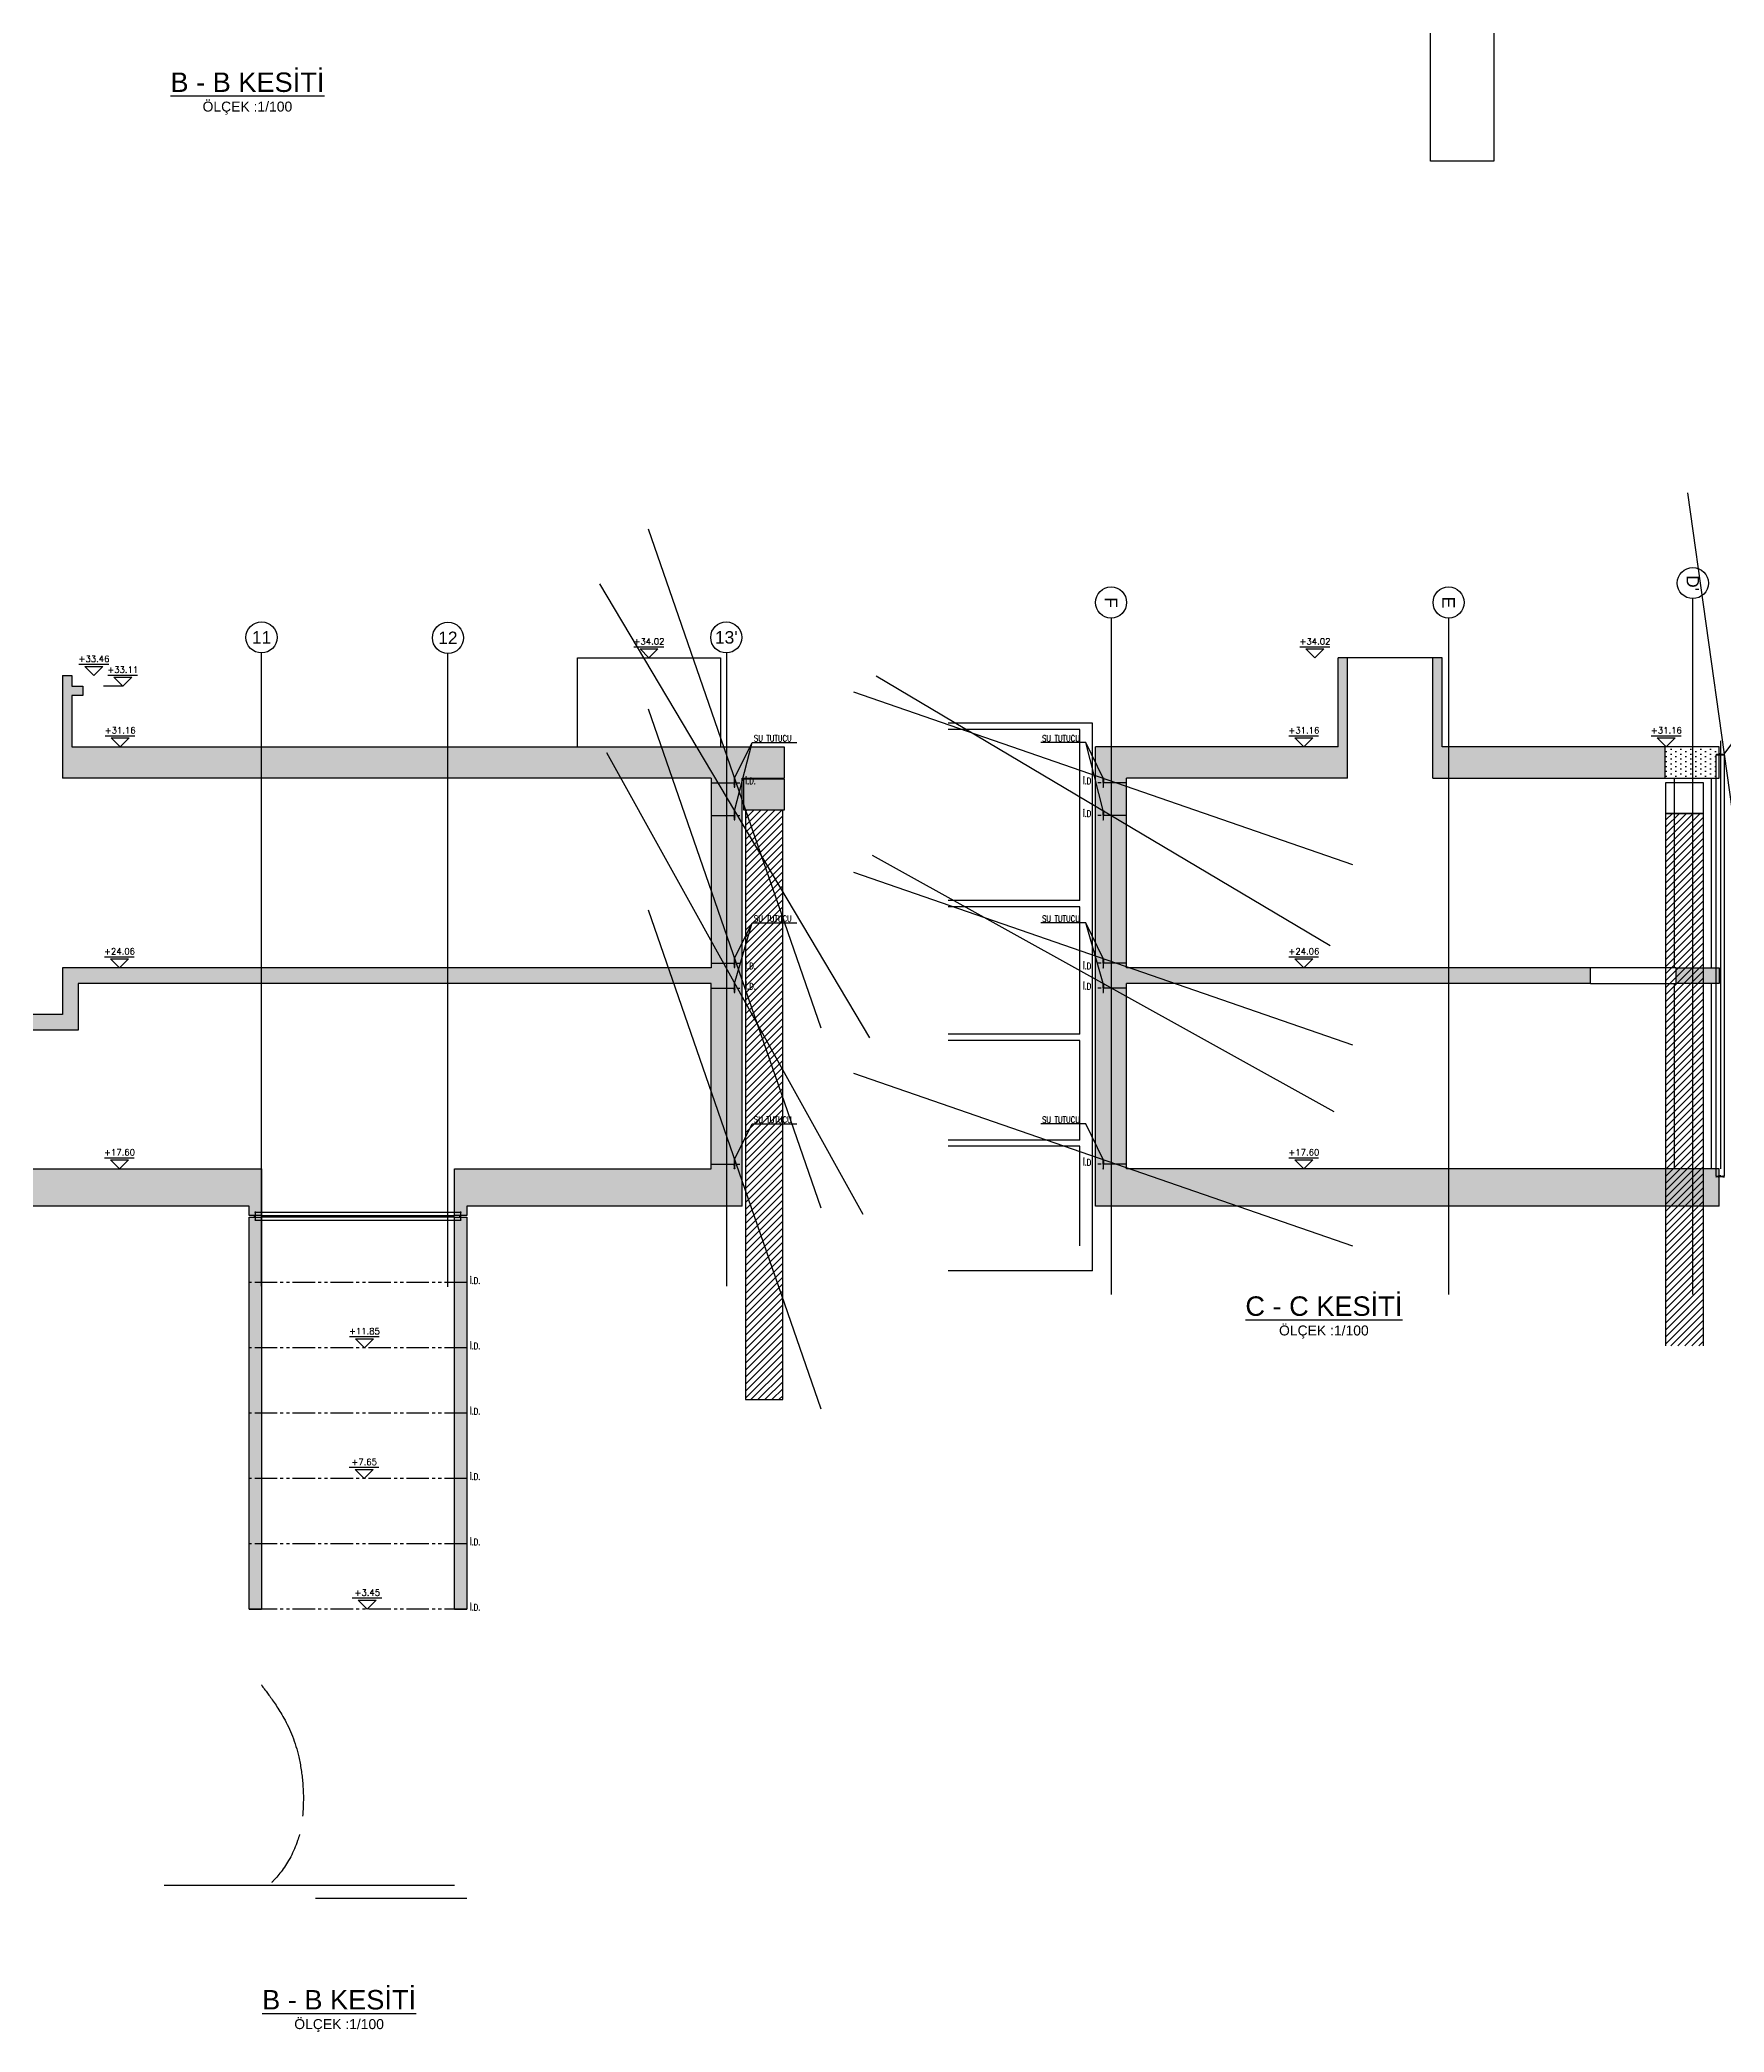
# Model space of a CAD drawing. Header units: millimetres. Extents: x 400392 to 401186, y 4543812 to 4544115.
# Drawn here: x 400744.4 to 400798.6, y 4543890.5 to 4543954.5 of the extents above; entities that cross this region are included whole.
import ezdxf
from ezdxf.enums import TextEntityAlignment as Align

# ---------------------------------------------------------------- set-up
doc = ezdxf.new("R2010")
doc.units = ezdxf.units.MM
for name, pattern in [('ACAD_ISO05W100', [33, 24, -3, 0, -3, 0, -3]), ('AKS', [3, 2.5, -0.25, 0, -0.25]), ('CONTINU', [0]), ('UUC-ST-KAL-I05-101-U-000$0$ACAD_ISO05W100', [33, 24, -3, 0, -3, 0, -3])]:
    doc.linetypes.add(name, pattern=pattern)
for name, color, linetype in [('aks prota', 2, 'AKS'), ('caks prota', 4, 'Continuous'), ('görünüş prota', 4, 'Continuous'), ('inşaat derzi prota', 11, 'Continuous'), ('kesit prota', 1, 'Continuous'), ('kesit tarama prota', 252, 'Continuous'), ('kiriş prota', 6, 'Continuous'), ('kolon tarama prota', 252, 'Continuous'), ('kot prota', 4, 'Continuous'), ('not yazısı prota', 6, 'Continuous'), ('not çizgisi prota', 4, 'Continuous'), ('PRT-CST-rc_level', 6, 'Continuous'), ('PRT-CST-rc_levermark', 4, 'Continuous'), ('st_s_su tutucu', 2, 'Continuous'), ('st_s_ölçü', 4, 'Continuous'), ('t35 prota', 3, 'Continuous'), ('taks prota', 7, 'Continuous'), ('tplan prota', 7, 'Continuous'), ('UUC-ST-KAL-I05-101-U-000$0$st_s_su tutucu', 2, 'Continuous'), ('ölçü prota', 4, 'Continuous')]:
    doc.layers.add(name, color=color, linetype=linetype)
for name, color, linetype, lineweight in [('PRT-Geo-PileCap2', 211, 'Continuous', 25), ('PRT-Geo_Pile', 150, 'Continuous', 30), ('PRT-Geo_TableText', 8, 'Continuous', 25), ('PRT-KD-kazik', 172, 'Continuous', 25)]:
    doc.layers.add(name, color=color, linetype=linetype, lineweight=lineweight)
doc.styles.add('Arial', font='Arial.ttf')
doc.styles.add('OLCU', font='romanstw.shx')
doc.styles.add('prt-kd-kot', font='Arial.ttf')
doc.styles.add('TAKS', font='Arial Unicode.ttf')
doc.styles.add('TSIMPLEX', font='romanstw.shx')
doc.dimstyles.new('1-50', dxfattribs={"dimtxt": 10, "dimasz": 4, "dimexe": 4, "dimexo": 8, "dimgap": 4, "dimtad": 1, "dimdec": 1, "dimrnd": 0.05, "dimzin": 9, "dimdsep": 46, "dimtxsty": 'OLCU', "dimblk1": 'OBLIQUE', "dimblk2": 'OBLIQUE', "dimsah": 1, "dimcen": 2, "dimdle": 4, "dimclrd": 4, "dimclre": 4, "dimclrt": 3, "dimadec": 1, "dimazin": 0, "dimtfac": 1, "dimtdec": 1, "dimtix": 1, "dimtmove": 2, "dimatfit": 3, "dimldrblk": 'OBLIQUE', "dimfxl": 1, "dimtvp": 1, "dimtolj": 1, "dimtzin": 1, "dimarcsym": 0})
pattern_1 = [(45, (398976.46009, 4543583.98106), (-0.112253202, 0.112253202), [])]

# ---------------------------------------------------------------- blocks, each defined once
blk = doc.blocks.new('B-B Kesiti')
at = {"layer": 'PRT-KD-kazik', "color": 3}
blk.add_lwpolyline([(400791.169, 4543972.079), (400791.169, 4543950.609), (400789.128, 4543950.609), (400789.128, 4543972.079)], dxfattribs=at)
at = {"layer": 't35 prota', "style": 'Arial'}
blk.add_text('ÖLÇEK :1/100', height=0.32, dxfattribs=at).set_placement((400751.103, 4543952.348), align=Align.MIDDLE)
at = {"layer": 'tplan prota', "style": 'Arial'}
blk.add_text('%%UB - B KESİTİ', height=0.625, dxfattribs=at).set_placement((400751.103, 4543953.223), align=Align.MIDDLE)
blk = doc.blocks.new('KOTK5')
at = {"layer": 'PRT-CST-rc_levermark'}
blk.add_line((217, 160), (-213, 160), dxfattribs=at)
blk.add_lwpolyline([(130, 130), (-130, 130), (0, 0)], close=True, dxfattribs=at)
at = {"layer": 'PRT-CST-rc_level', "style": 'OLCU'}
blk.add_attdef('000.00', text='', height=90, dxfattribs=at).set_placement((0, 193), align=Align.CENTER)
blk = doc.blocks.new('_Oblique')
at = {"layer": 'st_s_ölçü', "lineweight": -2}
blk.add_line((-0.5, -0.5), (0.5, 0.5), dxfattribs=at)
blk = doc.blocks.new('D')
at = {"layer": 'st_s_su tutucu', "linetype": 'CONTINU', "ltscale": 0.2}
for p, q in [((-39988, 52508), (-39993, 52508)), ((-39993, 52508), (-39993, 52507)), ((-39993, 52507), (-39991, 52506)), ((-39993, 52449), (-39991, 52450)), ((-39993, 52448), (-39993, 52449)), ((-39988, 52448), (-39993, 52448)), ((-39991, 52499), (-39992, 52499)), ((-39992, 52499), (-39992, 52498)), ((-39992, 52498), (-39991, 52498)), ((-39991, 52489), (-39992, 52489)), ((-39992, 52489), (-39992, 52488)), ((-39992, 52488), (-39991, 52488)), ((-39991, 52479), (-39992, 52479)), ((-39992, 52479), (-39992, 52478)), ((-39992, 52478), (-39991, 52478)), ((-39992, 52468), (-39992, 52469)), ((-39992, 52469), (-39991, 52469)), ((-39991, 52468), (-39992, 52468)), ((-39992, 52458), (-39992, 52459)), ((-39992, 52459), (-39991, 52459)), ((-39991, 52458), (-39992, 52458)), ((-39991, 52506), (-39991, 52499)), ((-39991, 52498), (-39991, 52489)), ((-39991, 52488), (-39991, 52479)), ((-39991, 52469), (-39991, 52478)), ((-39991, 52459), (-39991, 52468)), ((-39991, 52450), (-39991, 52458)), ((-39990, 52506), (-39988, 52507)), ((-39990, 52499), (-39990, 52506)), ((-39989, 52499), (-39990, 52499)), ((-39990, 52489), (-39990, 52498)), ((-39990, 52498), (-39989, 52498)), ((-39989, 52489), (-39990, 52489)), ((-39990, 52479), (-39990, 52488)), ((-39990, 52488), (-39989, 52488)), ((-39989, 52479), (-39990, 52479)), ((-39990, 52478), (-39989, 52478)), ((-39990, 52478), (-39990, 52469)), ((-39990, 52469), (-39989, 52469)), ((-39989, 52468), (-39990, 52468)), ((-39990, 52468), (-39990, 52459)), ((-39990, 52459), (-39989, 52459)), ((-39989, 52458), (-39990, 52458)), ((-39990, 52458), (-39990, 52450)), ((-39990, 52450), (-39988, 52449)), ((-39989, 52498), (-39989, 52499)), ((-39989, 52488), (-39989, 52489)), ((-39989, 52478), (-39989, 52479)), ((-39989, 52469), (-39989, 52468)), ((-39989, 52459), (-39989, 52458)), ((-39988, 52507), (-39988, 52508)), ((-39988, 52449), (-39988, 52448))]:
    blk.add_line(p, q, dxfattribs=at)
blk = doc.blocks.new('*U131')
at = {"layer": 'PRT-Geo_Pile', "lineweight": -3, "flags": 128}
blk.add_lwpolyline([(0.6, 0), (0.6, -18.95), (-0.6, -18.95), (-0.6, 0)], close=True, dxfattribs=at)
at = {"layer": 'PRT-Geo_TableText', "style": 'prt-kd-kot'}
blk.add_attdef('No:', text='', height=0.25, rotation=90, dxfattribs=at).set_placement((0, -18.277), align=Align.MIDDLE_LEFT)

msp = doc.modelspace()

# ---------------------------------------------------------------- hatches: boundary and pattern name
at = {"layer": 'kesit tarama prota'}
h = msp.add_hatch(color=253, dxfattribs=at)
h.dxf.hatch_style = 1
h.paths.add_polyline_path([(400786.46153, 4543930.78232), (400786.46153, 4543934.64232), (400786.16153, 4543934.64232), (400786.16153, 4543931.78232), (400778.36074, 4543931.78232), (400778.36055, 4543917.02232), (400798.41259, 4543917.02232), (400798.41259, 4543918.22232), (400779.36205, 4543918.22232), (400779.36205, 4543924.18232), (400794.26914, 4543924.18232), (400794.26914, 4543924.68232), (400779.36205, 4543924.68232), (400779.36205, 4543930.78232)])
h = msp.add_hatch(color=253, dxfattribs=at)
h.dxf.hatch_style = 1
h.paths.add_polyline_path([(400796.66259, 4543930.78232), (400796.66259, 4543931.78232), (400789.50508, 4543931.78232), (400789.50508, 4543934.64232), (400789.20508, 4543934.64232), (400789.20508, 4543930.78232)])
h = msp.add_hatch(color=253, dxfattribs=at)
h.dxf.hatch_style = 1
h.paths.add_polyline_path([(400768.36074, 4543931.78232), (400745.45963, 4543931.78232), (400745.45963, 4543933.43232), (400745.80963, 4543933.43232), (400745.80963, 4543933.73232), (400745.45963, 4543933.73232), (400745.45963, 4543934.08232), (400745.15928, 4543934.08232), (400745.15928, 4543930.78232), (400766.01074, 4543930.78232), (400766.01074, 4543924.68232), (400745.15928, 4543924.68232), (400745.15928, 4543923.18232), (400741.77192, 4543923.18232), (400741.77192, 4543930.78232), (400743.05691, 4543930.78232), (400743.05691, 4543934.28232), (400742.75656, 4543934.28232), (400742.75656, 4543931.78232), (400739.42239, 4543931.78232), (400739.42239, 4543930.78232), (400740.77238, 4543930.78232), (400740.7722, 4543917.02232), (400751.15746, 4543917.02232), (400751.15746, 4543916.72232), (400751.55746, 4543916.72232), (400751.55746, 4543918.22232), (400741.77192, 4543918.22232), (400741.77192, 4543922.68232), (400745.65986, 4543922.68232), (400745.65986, 4543924.18232), (400766.01074, 4543924.18232), (400766.01074, 4543918.22232), (400757.75746, 4543918.22232), (400757.75746, 4543916.72232), (400758.15746, 4543916.72232), (400758.15746, 4543917.02232), (400767.01074, 4543917.02232), (400767.01074, 4543930.78232), (400768.36074, 4543930.78232)])
h = msp.add_hatch(color=253, dxfattribs=at)
h.dxf.hatch_style = 1
h.paths.add_polyline_path([(400767.06074, 4543930.75232), (400768.36074, 4543930.75232), (400768.36074, 4543929.75232), (400767.06074, 4543929.75232)])
h = msp.add_hatch(color=253, dxfattribs=at)
h.dxf.hatch_style = 1
h.paths.add_polyline_path([(400797.01269, 4543924.68232), (400797.01269, 4543924.18232), (400798.41259, 4543924.18232), (400798.41259, 4543924.68232)])
h = msp.add_hatch(color=253, dxfattribs=at)
h.dxf.hatch_style = 1
h.paths.add_polyline_path([(400751.55746, 4543916.67232), (400751.15746, 4543916.67232), (400751.15746, 4543904.07232), (400751.55746, 4543904.07232)])
h = msp.add_hatch(color=253, dxfattribs=at)
h.dxf.hatch_style = 1
h.paths.add_polyline_path([(400758.15746, 4543916.67232), (400757.75746, 4543916.67232), (400757.75746, 4543904.07232), (400758.15746, 4543904.07232)])
at = {"layer": 'kolon tarama prota', "transparency": 33554687}
h = msp.add_hatch(dxfattribs=at)
h.set_pattern_fill('DOTS', color=2, scale=0.1, angle=-90)
h.set_pattern_definition([(270, (400389.34964, 4545885.0517), (0.15875, -0.079375), [0, -0.15875])])
h.paths.add_polyline_path([(400798.41259, 4543930.78232), (400798.41259, 4543931.78232), (400796.66259, 4543931.78232), (400796.66259, 4543930.78232)])
h = msp.add_hatch(dxfattribs=at)
h.set_pattern_fill('ANSI31', color=256, scale=0.05)
h.set_pattern_definition(pattern_1)
h.paths.add_polyline_path([(400767.11074, 4543929.75232), (400767.11074, 4543910.80232), (400768.31074, 4543910.80232), (400768.31074, 4543929.75232)])
h = msp.add_hatch(dxfattribs=at)
h.set_pattern_fill('ANSI31', color=256, scale=0.05)
h.set_pattern_definition(pattern_1)
edge = h.paths.add_edge_path()
edge.add_line((400796.69757, 4543912.52706), (400796.69757, 4543929.64219))
edge.add_line((400796.69757, 4543929.64219), (400797.89757, 4543929.64219))
edge.add_line((400797.89757, 4543929.64219), (400797.89757, 4543912.52706))

# ---------------------------------------------------------------- linework, layer by layer
at = {"layer": 'aks prota', "ltscale": 10}
for p, q in [((400797.56259, 4543914.18317), (400797.56259, 4543936.54745)), ((400751.55793, 4543914.44475), (400751.55793, 4543934.80255)), ((400757.54995, 4543914.43064), (400757.54995, 4543934.78844)), ((400766.51074, 4543914.44498), (400766.51074, 4543934.8028))]:
    msp.add_line(p, q, dxfattribs=at)
for points in [[(400778.86205, 4543935.92309), (400778.86205, 4543914.18317)], [(400789.71259, 4543935.92309), (400789.71259, 4543914.18317)]]:
    msp.add_lwpolyline(points, dxfattribs=at)
at = {"layer": 'caks prota', "ltscale": 0.05}
for centre in [(400797.56259, 4543937.04745), (400778.86205, 4543936.42309), (400789.71259, 4543936.42309), (400751.55794, 4543935.30255), (400757.54995, 4543935.28844), (400766.49495, 4543935.30255)]:
    msp.add_circle(centre, 0.5, dxfattribs=at)
at = {"layer": 'görünüş prota'}
for p, q in [((400796.96259, 4543930.78232), (400796.96259, 4543924.68232)), ((400798.16259, 4543924.68232), (400798.16259, 4543930.78232)), ((400796.96259, 4543924.18232), (400796.96259, 4543918.22232)), ((400798.16259, 4543918.22232), (400798.16259, 4543924.18232))]:
    msp.add_line(p, q, dxfattribs=at)
for points in [[(400761.711, 4543931.78232), (400761.711, 4543934.64232), (400766.311, 4543934.64232), (400766.311, 4543931.78232)], [(400789.20508, 4543934.64232), (400786.46153, 4543934.64232)], [(400797.01269, 4543924.68232), (400794.26914, 4543924.68232)], [(400794.26914, 4543924.18232), (400797.01269, 4543924.18232)]]:
    msp.add_lwpolyline(points, dxfattribs=at)
at = {"layer": 'inşaat derzi prota', "linetype": 'ACAD_ISO05W100', "ltscale": 0.03}
for points in [[(400766.01074, 4543930.63232), (400767.01074, 4543930.63232)], [(400779.36205, 4543930.63232), (400778.36072, 4543930.63232)], [(400766.01074, 4543929.58232), (400767.01074, 4543929.58232)], [(400779.36205, 4543929.58232), (400778.36072, 4543929.58232)], [(400766.01074, 4543924.83232), (400767.01074, 4543924.83232)], [(400779.36205, 4543924.83232), (400778.36065, 4543924.83232)], [(400766.01074, 4543924.03232), (400767.01074, 4543924.03232)], [(400779.36205, 4543924.03232), (400778.36064, 4543924.03232)], [(400766.01074, 4543918.37232), (400767.01074, 4543918.37232)], [(400779.36205, 4543918.37232), (400778.36056, 4543918.37232)], [(400758.15746, 4543914.57232), (400751.15746, 4543914.57232)], [(400758.15746, 4543912.47232), (400751.15746, 4543912.47232)], [(400758.15746, 4543910.37232), (400751.15746, 4543910.37232)], [(400758.15746, 4543908.27232), (400751.15746, 4543908.27232)], [(400758.15746, 4543906.17232), (400751.15746, 4543906.17232)], [(400758.15746, 4543904.07232), (400751.15746, 4543904.07232)]]:
    msp.add_lwpolyline(points, dxfattribs=at)
at = {"layer": 'kesit prota'}
for p, q in [((400786.46153, 4543934.64232), (400786.16153, 4543934.64232)), ((400786.16153, 4543931.78232), (400786.16153, 4543934.64232)), ((400786.46153, 4543930.78232), (400786.46153, 4543934.64232)), ((400789.50508, 4543934.64232), (400789.20508, 4543934.64232)), ((400789.20508, 4543930.78232), (400789.20508, 4543934.64232)), ((400745.15928, 4543934.08232), (400745.15928, 4543930.78232)), ((400778.36055, 4543917.02232), (400778.36074, 4543931.78232)), ((400786.16153, 4543931.78232), (400778.36074, 4543931.78232)), ((400766.01074, 4543930.78232), (400745.15928, 4543930.78232)), ((400779.36205, 4543924.68232), (400779.36205, 4543930.78232)), ((400786.46153, 4543930.78232), (400779.36205, 4543930.78232)), ((400794.26914, 4543924.68232), (400779.36205, 4543924.68232)), ((400779.36205, 4543918.22232), (400779.36205, 4543924.18232)), ((400794.26914, 4543924.18232), (400779.36205, 4543924.18232)), ((400794.26914, 4543924.18232), (400794.26914, 4543924.68232)), ((400797.01269, 4543924.68232), (400797.01269, 4543924.18232)), ((400798.41259, 4543918.22232), (400779.36205, 4543918.22232)), ((400798.41259, 4543917.02232), (400798.41259, 4543918.22232)), ((400798.41259, 4543917.02232), (400778.36055, 4543917.02232)), ((400751.55746, 4543904.07232), (400751.15746, 4543904.07232)), ((400751.15746, 4543904.07232), (400751.55746, 4543904.07232)), ((400757.75746, 4543904.07232), (400758.15746, 4543904.07232)), ((400757.75746, 4543904.07232), (400758.15746, 4543904.07232))]:
    msp.add_line(p, q, dxfattribs=at)
for points in [[(400789.20508, 4543930.78232), (400798.41259, 4543930.78232), (400798.41259, 4543931.78232), (400789.50508, 4543931.78232), (400789.50508, 4543934.64232)], [(400745.15928, 4543934.08232), (400745.45963, 4543934.08232), (400745.45963, 4543933.73232), (400745.80963, 4543933.73232), (400745.80963, 4543933.43232), (400745.45963, 4543933.43232), (400745.45963, 4543931.78232)], [(400745.45963, 4543931.78232), (400768.36074, 4543931.78232), (400768.36074, 4543930.78232)], [(400766.01074, 4543930.78232), (400766.01074, 4543924.68232), (400745.15928, 4543924.68232), (400745.15928, 4543923.18232), (400741.77192, 4543923.18232), (400741.77192, 4543930.78232), (400743.05691, 4543930.78232)], [(400767.01074, 4543917.02232), (400767.01074, 4543930.78232), (400768.36074, 4543930.78232)], [(400767.01074, 4543917.02232), (400758.15746, 4543917.02232), (400758.15746, 4543916.72232), (400757.75746, 4543916.72232), (400757.75746, 4543918.22232), (400766.01074, 4543918.22232), (400766.01074, 4543924.18232), (400745.65986, 4543924.18232), (400745.65986, 4543922.68232), (400741.77192, 4543922.68232), (400741.77192, 4543918.22232), (400751.55746, 4543918.22232), (400751.55746, 4543916.72232), (400751.15746, 4543916.72232), (400751.15746, 4543917.02232), (400740.7722, 4543917.02232)], [(400797.01269, 4543924.68232), (400798.41259, 4543924.68232), (400798.41259, 4543924.18232), (400797.01269, 4543924.18232)], [(400751.15746, 4543904.07232), (400751.15746, 4543916.67232), (400751.55746, 4543916.67232), (400751.55746, 4543904.07232)], [(400751.55746, 4543916.72232), (400757.75746, 4543916.72232)], [(400757.75746, 4543916.67232), (400751.55746, 4543916.67232)], [(400757.75746, 4543904.07232), (400757.75746, 4543916.67232), (400758.15746, 4543916.67232), (400758.15746, 4543904.07232)]]:
    msp.add_lwpolyline(points, dxfattribs=at)
at = {"layer": 'kiriş prota'}
msp.add_line((400796.66259, 4543931.78232), (400796.66259, 4543930.78232), dxfattribs=at)
at = {"layer": 'kolon tarama prota'}
for p, q in [((400778.26113, 4543932.54436), (400773.63161, 4543932.54436)), ((400778.26113, 4543914.94395), (400778.26113, 4543932.54436)), ((400777.86065, 4543932.34436), (400773.63161, 4543932.34436)), ((400777.86065, 4543926.84435), (400777.86065, 4543932.34436)), ((400798.46155, 4543918.22232), (400798.46155, 4543931.98232)), ((400777.86065, 4543926.84435), (400773.63161, 4543926.84435)), ((400777.86065, 4543926.64399), (400773.63161, 4543926.64399)), ((400777.86065, 4543922.54395), (400777.86065, 4543926.64399)), ((400777.86065, 4543922.54395), (400773.63161, 4543922.54395)), ((400777.86065, 4543922.34496), (400773.63161, 4543922.34496)), ((400777.86065, 4543919.14395), (400777.86065, 4543922.34496)), ((400777.86065, 4543919.14395), (400773.63161, 4543919.14395)), ((400777.86065, 4543918.94395), (400773.63161, 4543918.94395)), ((400777.86065, 4543915.74395), (400777.86065, 4543918.94395)), ((400778.26113, 4543914.94395), (400773.63161, 4543914.94395)), ((400757.75746, 4543895.18236), (400748.42608, 4543895.18332)), ((400753.28834, 4543894.78232), (400758.15746, 4543894.78232))]:
    msp.add_line(p, q, dxfattribs=at)
for points, knots in [([(400751.55912, 4543901.64019), (400751.56148, 4543901.62881), (400751.57574, 4543901.59879), (400751.62435, 4543901.52924), (400751.69759, 4543901.43313), (400751.79162, 4543901.30981), (400751.90167, 4543901.15989), (400752.0225, 4543900.985), (400752.14887, 4543900.78732), (400752.28374, 4543900.5556), (400752.42161, 4543900.28804), (400752.55455, 4543899.98385), (400752.6687, 4543899.66136), (400752.72857, 4543899.43656), (400752.75368, 4543899.32231)], [0, 0, 0, 0, 0.07843137, 0.15686275, 0.23529412, 0.31372549, 0.39215686, 0.47058824, 0.54901961, 0.62745098, 0.72058824, 0.81372549, 0.90686275, 1, 1, 1, 1]), ([(400752.75368, 4543899.32231), (400752.76877, 4543899.25366), (400752.79688, 4543899.1157), (400752.83258, 4543898.90662), (400752.86136, 4543898.69587), (400752.8901, 4543898.41308), (400752.90727, 4543898.05723), (400752.8986, 4543897.70094), (400752.88182, 4543897.48645), (400752.87485, 4543897.41402), (400752.87469, 4543897.41231)], [0, 0, 0, 0, 0.1, 0.2, 0.3, 0.4, 0.6, 0.8, 0.9, 0.902414717, 0.902414717, 0.902414717, 0.902414717]), ([(400752.77536, 4543896.82238), (400752.75812, 4543896.75734), (400752.71078, 4543896.59948), (400752.61809, 4543896.35852), (400752.49647, 4543896.10669), (400752.36202, 4543895.87542), (400752.2206, 4543895.66824), (400752.07793, 4543895.48765), (400751.96559, 4543895.3654), (400751.90106, 4543895.30092), (400751.88102, 4543895.28206)], [0.138467801, 0.138467801, 0.138467801, 0.138467801, 0.210526316, 0.315789474, 0.421052632, 0.526315789, 0.631578947, 0.736842105, 0.842105263, 0.893607252, 0.893607252, 0.893607252, 0.893607252])]:
    msp.add_open_spline(points, degree=3, knots=knots, dxfattribs=at)
at = {"layer": 'PRT-Geo-PileCap2'}
for points in [[(400767.06074, 4543930.75232), (400768.36074, 4543930.75232), (400768.36074, 4543929.75232), (400767.06074, 4543929.75232)], [(400796.69757, 4543930.64219), (400797.89757, 4543930.64219), (400797.89757, 4543929.64219), (400796.69757, 4543929.64219)]]:
    msp.add_lwpolyline(points, close=True, dxfattribs=at)
at = {"layer": 'PRT-Geo_Pile'}
msp.add_lwpolyline([(400796.69757, 4543912.52706), (400796.69757, 4543929.64219), (400797.89757, 4543929.64219), (400797.89757, 4543912.52706)], dxfattribs=at)
at = {"layer": 'UUC-ST-KAL-I05-101-U-000$0$st_s_su tutucu', "linetype": 'UUC-ST-KAL-I05-101-U-000$0$ACAD_ISO05W100', "ltscale": 0.05}
for points in [[(400798.41898, 4543931.55283, -0.57735027), (400798.42048, 4543931.55543), (400798.45549, 4543931.55543, -0.57735027), (400798.45699, 4543931.55283), (400798.44515, 4543931.53232, 0.57735027), (400798.44665, 4543931.52972), (400798.49248, 4543931.52972), (400798.49248, 4543931.52387), (400798.4966, 4543931.52387), (400798.4966, 4543931.52972), (400798.52931, 4543931.52972), (400798.52931, 4543931.52387), (400798.53343, 4543931.52387), (400798.53343, 4543931.52972), (400798.55412, 4543931.52972), (400798.56278, 4543931.51672), (400798.56798, 4543931.51672), (400798.56798, 4543931.54792), (400798.56278, 4543931.54792), (400798.55412, 4543931.53492), (400798.53343, 4543931.53492), (400798.53343, 4543931.54077), (400798.52931, 4543931.54077), (400798.52931, 4543931.53492), (400798.4966, 4543931.53492), (400798.4966, 4543931.54077), (400798.49248, 4543931.54077), (400798.49248, 4543931.53492), (400798.45465, 4543931.53492, -0.57735027), (400798.45315, 4543931.53752), (400798.46449, 4543931.55716, 0.57735027), (400798.46299, 4543931.55976), (400798.41297, 4543931.55976, 0.57735027), (400798.41147, 4543931.55716), (400798.42281, 4543931.53752, -0.57735027), (400798.42131, 4543931.53492), (400798.38348, 4543931.53492), (400798.38348, 4543931.54077), (400798.37936, 4543931.54077), (400798.37936, 4543931.53492), (400798.34665, 4543931.53492), (400798.34665, 4543931.54077), (400798.34253, 4543931.54077), (400798.34253, 4543931.53492), (400798.32185, 4543931.53492), (400798.31318, 4543931.54792), (400798.30798, 4543931.54792), (400798.30798, 4543931.51672), (400798.31318, 4543931.51672), (400798.32185, 4543931.52972), (400798.34253, 4543931.52972), (400798.34253, 4543931.52387), (400798.34665, 4543931.52387), (400798.34665, 4543931.52972), (400798.37936, 4543931.52972), (400798.37936, 4543931.52387), (400798.38348, 4543931.52387), (400798.38348, 4543931.52972), (400798.42932, 4543931.52972, 0.57735027), (400798.43082, 4543931.53232)], [(400798.41898, 4543917.99283, -0.57735027), (400798.42048, 4543917.99543), (400798.45549, 4543917.99543, -0.57735027), (400798.45699, 4543917.99283), (400798.44515, 4543917.97232, 0.57735027), (400798.44665, 4543917.96972), (400798.49248, 4543917.96972), (400798.49248, 4543917.96387), (400798.4966, 4543917.96387), (400798.4966, 4543917.96972), (400798.52931, 4543917.96972), (400798.52931, 4543917.96387), (400798.53343, 4543917.96387), (400798.53343, 4543917.96972), (400798.55412, 4543917.96972), (400798.56278, 4543917.95672), (400798.56798, 4543917.95672), (400798.56798, 4543917.98792), (400798.56278, 4543917.98792), (400798.55412, 4543917.97492), (400798.53343, 4543917.97492), (400798.53343, 4543917.98077), (400798.52931, 4543917.98077), (400798.52931, 4543917.97492), (400798.4966, 4543917.97492), (400798.4966, 4543917.98077), (400798.49248, 4543917.98077), (400798.49248, 4543917.97492), (400798.45465, 4543917.97492, -0.57735027), (400798.45315, 4543917.97752), (400798.46449, 4543917.99716, 0.57735027), (400798.46299, 4543917.99976), (400798.41297, 4543917.99976, 0.57735027), (400798.41147, 4543917.99716), (400798.42281, 4543917.97752, -0.57735027), (400798.42131, 4543917.97492), (400798.38348, 4543917.97492), (400798.38348, 4543917.98077), (400798.37936, 4543917.98077), (400798.37936, 4543917.97492), (400798.34665, 4543917.97492), (400798.34665, 4543917.98077), (400798.34253, 4543917.98077), (400798.34253, 4543917.97492), (400798.32185, 4543917.97492), (400798.31318, 4543917.98792), (400798.30798, 4543917.98792), (400798.30798, 4543917.95672), (400798.31318, 4543917.95672), (400798.32185, 4543917.96972), (400798.34253, 4543917.96972), (400798.34253, 4543917.96387), (400798.34665, 4543917.96387), (400798.34665, 4543917.96972), (400798.37936, 4543917.96972), (400798.37936, 4543917.96387), (400798.38348, 4543917.96387), (400798.38348, 4543917.96972), (400798.42932, 4543917.96972, 0.57735027), (400798.43082, 4543917.97232)], [(400751.33695, 4543916.67755, -0.57735027), (400751.33435, 4543916.67905), (400751.33435, 4543916.71407, -0.57735027), (400751.33695, 4543916.71557), (400751.35746, 4543916.70373, 0.57735027), (400751.36006, 4543916.70523), (400751.36006, 4543916.75106), (400751.36591, 4543916.75106), (400751.36591, 4543916.75518), (400751.36006, 4543916.75518), (400751.36006, 4543916.78789), (400751.36591, 4543916.78789), (400751.36591, 4543916.79201), (400751.36006, 4543916.79201), (400751.36006, 4543916.81269), (400751.37306, 4543916.82136), (400751.37306, 4543916.82656), (400751.34186, 4543916.82656), (400751.34186, 4543916.82136), (400751.35486, 4543916.81269), (400751.35486, 4543916.79201), (400751.349, 4543916.79201), (400751.349, 4543916.78789), (400751.35486, 4543916.78789), (400751.35486, 4543916.75518), (400751.349, 4543916.75518), (400751.349, 4543916.75106), (400751.35486, 4543916.75106), (400751.35486, 4543916.71323, -0.57735027), (400751.35226, 4543916.71173), (400751.33261, 4543916.72307, 0.57735027), (400751.33001, 4543916.72157), (400751.33001, 4543916.67155, 0.57735027), (400751.33261, 4543916.67005), (400751.35226, 4543916.68139, -0.57735027), (400751.35486, 4543916.67989), (400751.35486, 4543916.64206), (400751.349, 4543916.64206), (400751.349, 4543916.63794), (400751.35486, 4543916.63794), (400751.35486, 4543916.60523), (400751.349, 4543916.60523), (400751.349, 4543916.60111), (400751.35486, 4543916.60111), (400751.35486, 4543916.58043), (400751.34186, 4543916.57176), (400751.34186, 4543916.56656), (400751.37306, 4543916.56656), (400751.37306, 4543916.57176), (400751.36006, 4543916.58043), (400751.36006, 4543916.60111), (400751.36591, 4543916.60111), (400751.36591, 4543916.60523), (400751.36006, 4543916.60523), (400751.36006, 4543916.63794), (400751.36591, 4543916.63794), (400751.36591, 4543916.64206), (400751.36006, 4543916.64206), (400751.36006, 4543916.68789, 0.57735027), (400751.35746, 4543916.68939)], [(400757.93695, 4543916.67755, -0.57735027), (400757.93435, 4543916.67905), (400757.93435, 4543916.71407, -0.57735027), (400757.93695, 4543916.71557), (400757.95746, 4543916.70373, 0.57735027), (400757.96006, 4543916.70523), (400757.96006, 4543916.75106), (400757.96591, 4543916.75106), (400757.96591, 4543916.75518), (400757.96006, 4543916.75518), (400757.96006, 4543916.78789), (400757.96591, 4543916.78789), (400757.96591, 4543916.79201), (400757.96006, 4543916.79201), (400757.96006, 4543916.81269), (400757.97306, 4543916.82136), (400757.97306, 4543916.82656), (400757.94186, 4543916.82656), (400757.94186, 4543916.82136), (400757.95486, 4543916.81269), (400757.95486, 4543916.79201), (400757.949, 4543916.79201), (400757.949, 4543916.78789), (400757.95486, 4543916.78789), (400757.95486, 4543916.75518), (400757.949, 4543916.75518), (400757.949, 4543916.75106), (400757.95486, 4543916.75106), (400757.95486, 4543916.71323, -0.57735027), (400757.95226, 4543916.71173), (400757.93261, 4543916.72307, 0.57735027), (400757.93001, 4543916.72157), (400757.93001, 4543916.67155, 0.57735027), (400757.93261, 4543916.67005), (400757.95226, 4543916.68139, -0.57735027), (400757.95486, 4543916.67989), (400757.95486, 4543916.64206), (400757.949, 4543916.64206), (400757.949, 4543916.63794), (400757.95486, 4543916.63794), (400757.95486, 4543916.60523), (400757.949, 4543916.60523), (400757.949, 4543916.60111), (400757.95486, 4543916.60111), (400757.95486, 4543916.58043), (400757.94186, 4543916.57176), (400757.94186, 4543916.56656), (400757.97306, 4543916.56656), (400757.97306, 4543916.57176), (400757.96006, 4543916.58043), (400757.96006, 4543916.60111), (400757.96591, 4543916.60111), (400757.96591, 4543916.60523), (400757.96006, 4543916.60523), (400757.96006, 4543916.63794), (400757.96591, 4543916.63794), (400757.96591, 4543916.64206), (400757.96006, 4543916.64206), (400757.96006, 4543916.68789, 0.57735027), (400757.95746, 4543916.68939)]]:
    msp.add_lwpolyline(points, format="xyb", close=True, dxfattribs=at)
at = {"layer": 'UUC-ST-KAL-I05-101-U-000$0$st_s_su tutucu', "linetype": 'UUC-ST-KAL-I05-101-U-000$0$ACAD_ISO05W100'}
for points in [[(400798.30798, 4543917.98792), (400798.30798, 4543931.51672)], [(400798.56798, 4543931.51672), (400798.56798, 4543917.98792)], [(400751.37306, 4543916.82656), (400757.94186, 4543916.82656)], [(400751.37306, 4543916.56656), (400757.94186, 4543916.56656)]]:
    msp.add_lwpolyline(points, dxfattribs=at)
at = {"layer": 'ölçü prota'}
msp.add_lwpolyline([(400747.09724, 4543933.73232), (400746.48148, 4543933.73232)], dxfattribs=at)

# ---------------------------------------------------------------- block references
msp.add_blockref('B-B Kesiti', (0, 0))
at = {"layer": 'kot prota', "linetype": 'CONTINU', "ltscale": 0.1}
ref = msp.add_blockref('KOTK5', (400764.011, 4543934.64232), dxfattribs=dict(at, xscale=-0.002222222222222222, yscale=0.002222222222222222, zscale=0.002222222222222222, rotation=359.9999999999902))
ref.add_attrib('000.00', '+34.02', dxfattribs={"layer": 'PRT-CST-rc_level', "height": 0.2, "style": 'OLCU'}).set_placement((400764.011, 4543935.07152), align=Align.CENTER)
ref = msp.add_blockref('KOTK5', (400785.41687, 4543934.64232), dxfattribs=dict(at, xscale=-0.002222222222222222, yscale=0.002222222222222222, zscale=0.002222222222222222, rotation=359.9999999999902))
ref.add_attrib('000.00', '+34.02', dxfattribs={"layer": 'PRT-CST-rc_level', "height": 0.2, "style": 'OLCU'}).set_placement((400785.41687, 4543935.07152), align=Align.CENTER)
ref = msp.add_blockref('KOTK5', (400746.17219, 4543934.08232), dxfattribs=dict(at, xscale=-0.002222222222222222, yscale=0.002222222222222222, zscale=0.002222222222222222, rotation=359.9999999999902))
ref.add_attrib('000.00', '+33.46', dxfattribs={"layer": 'PRT-CST-rc_level', "height": 0.2, "style": 'OLCU'}).set_placement((400746.17219, 4543934.51152), align=Align.CENTER)
ref = msp.add_blockref('KOTK5', (400747.09724, 4543933.73232), dxfattribs=dict(at, xscale=-0.002222222222222222, yscale=0.002222222222222222, zscale=0.002222222222222222, rotation=359.9999999999902))
ref.add_attrib('000.00', '+33.11', dxfattribs={"layer": 'PRT-CST-rc_level', "height": 0.2, "style": 'OLCU'}).set_placement((400747.09724, 4543934.16152), align=Align.CENTER)
ref = msp.add_blockref('KOTK5', (400747.01467, 4543931.78232), dxfattribs=dict(at, xscale=-0.002222222222222222, yscale=0.002222222222222222, zscale=0.002222222222222222, rotation=359.9999999999902))
ref.add_attrib('000.00', '+31.16', dxfattribs={"layer": 'PRT-CST-rc_level', "height": 0.2, "style": 'OLCU'}).set_placement((400747.01467, 4543932.21152), align=Align.CENTER)
ref = msp.add_blockref('KOTK5', (400785.06118, 4543931.78232), dxfattribs=dict(at, xscale=-0.002222222222222222, yscale=0.002222222222222222, zscale=0.002222222222222222, rotation=359.9999999999902))
ref.add_attrib('000.00', '+31.16', dxfattribs={"layer": 'PRT-CST-rc_level', "height": 0.2, "style": 'OLCU'}).set_placement((400785.06118, 4543932.21152), align=Align.CENTER)
ref = msp.add_blockref('KOTK5', (400796.70929, 4543931.78232), dxfattribs=dict(at, xscale=-0.002222222222222222, yscale=0.002222222222222222, zscale=0.002222222222222222, rotation=359.9999999999902))
ref.add_attrib('000.00', '+31.16', dxfattribs={"layer": 'PRT-CST-rc_level', "height": 0.2, "style": 'OLCU'}).set_placement((400796.70929, 4543932.21152), align=Align.CENTER)
ref = msp.add_blockref('KOTK5', (400746.99296, 4543924.68232), dxfattribs=dict(at, xscale=-0.002222222222222222, yscale=0.002222222222222222, zscale=0.002222222222222222, rotation=359.9999999999902))
ref.add_attrib('000.00', '+24.06', dxfattribs={"layer": 'PRT-CST-rc_level', "height": 0.2, "style": 'OLCU'}).set_placement((400746.99296, 4543925.11152), align=Align.CENTER)
ref = msp.add_blockref('KOTK5', (400785.06118, 4543924.68232), dxfattribs=dict(at, xscale=-0.002222222222222222, yscale=0.002222222222222222, zscale=0.002222222222222222, rotation=359.9999999999902))
ref.add_attrib('000.00', '+24.06', dxfattribs={"layer": 'PRT-CST-rc_level', "height": 0.2, "style": 'OLCU'}).set_placement((400785.06118, 4543925.11152), align=Align.CENTER)
ref = msp.add_blockref('KOTK5', (400746.99296, 4543918.22232), dxfattribs=dict(at, xscale=-0.002222222222222222, yscale=0.002222222222222222, zscale=0.002222222222222222, rotation=359.9999999999902))
ref.add_attrib('000.00', '+17.60', dxfattribs={"layer": 'PRT-CST-rc_level', "height": 0.2, "style": 'OLCU'}).set_placement((400746.99296, 4543918.65152), align=Align.CENTER)
ref = msp.add_blockref('KOTK5', (400785.06118, 4543918.22232), dxfattribs=dict(at, xscale=-0.002222222222222222, yscale=0.002222222222222222, zscale=0.002222222222222222, rotation=359.9999999999902))
ref.add_attrib('000.00', '+17.60', dxfattribs={"layer": 'PRT-CST-rc_level', "height": 0.2, "style": 'OLCU'}).set_placement((400785.06118, 4543918.65152), align=Align.CENTER)
ref = msp.add_blockref('KOTK5', (400754.86568, 4543912.47232), dxfattribs=dict(at, xscale=-0.002222222222222222, yscale=0.002222222222222222, zscale=0.002222222222222222, rotation=359.9999999999902))
ref.add_attrib('000.00', '+11.85', dxfattribs={"layer": 'PRT-CST-rc_level', "height": 0.2, "style": 'OLCU'}).set_placement((400754.86568, 4543912.90152), align=Align.CENTER)
ref = msp.add_blockref('KOTK5', (400754.85722, 4543908.27232), dxfattribs=dict(at, xscale=-0.002222222222222222, yscale=0.002222222222222222, zscale=0.002222222222222222, rotation=359.9999999999902))
ref.add_attrib('000.00', '+7.65', dxfattribs={"layer": 'PRT-CST-rc_level', "height": 0.2, "style": 'OLCU'}).set_placement((400754.85722, 4543908.70152), align=Align.CENTER)
ref = msp.add_blockref('KOTK5', (400754.95596, 4543904.07232), dxfattribs=dict(at, xscale=-0.002222222222222222, yscale=0.002222222222222222, zscale=0.002222222222222222, rotation=359.9999999999902))
ref.add_attrib('000.00', '+3.45', dxfattribs={"layer": 'PRT-CST-rc_level', "height": 0.2, "style": 'OLCU'}).set_placement((400754.95596, 4543904.50152), align=Align.CENTER)
at = {"layer": 'PRT-Geo_Pile', "xscale": -1, "rotation": 1.674259131334566e-06}
msp.add_blockref('*U131', (400767.71074, 4543929.75232), dxfattribs=at)
at = {"layer": 'st_s_ölçü', "yscale": 0.004999999999999999, "rotation": 180}
for p, xscale, zscale in [((400966.71189, 4544193.02327), -0.004999999999999999, 0.004999999999999998), ((400578.65941, 4544193.02328), 0.004999999999999999, 0.004999999999999999), ((400966.71189, 4544191.97327), -0.004999999999999999, 0.004999999999999998), ((400578.65941, 4544191.97328), 0.004999999999999999, 0.004999999999999999), ((400966.71189, 4544186.42327), -0.004999999999999999, 0.004999999999999998), ((400578.65941, 4544186.42328), 0.004999999999999999, 0.004999999999999999)]:
    msp.add_blockref('D', p, dxfattribs=dict(at, xscale=xscale, zscale=zscale))
at = {"layer": 'st_s_ölçü', "yscale": 0.004999999999999999, "zscale": 0.004999999999999999}
for p, xscale in [((400966.71189, 4543662.44137), 0.004999999999999999), ((400578.65941, 4543662.44138), -0.004999999999999999), ((400966.71189, 4543655.98137), 0.004999999999999999), ((400578.65941, 4543655.98138), -0.004999999999999999)]:
    msp.add_blockref('D', p, dxfattribs=dict(at, xscale=xscale))

# ---------------------------------------------------------------- texts
at = {"layer": 'not yazısı prota', "ltscale": 0.05, "style": 'TSIMPLEX', "width": 0.8}
for s, p in [('SU TUTUCU', (400767.38384, 4543931.95414)), ('SU TUTUCU', (400776.64651, 4543931.95414)), ('İ.D.', (400767.10799, 4543930.58786)), ('İ.D.', (400777.95855, 4543930.58786)), ('İ.D.', (400777.95855, 4543929.53786)), ('SU TUTUCU', (400767.38384, 4543926.15972)), ('SU TUTUCU', (400776.64651, 4543926.15972)), ('İ.D.', (400767.10799, 4543924.63869)), ('İ.D.', (400777.95855, 4543924.63869)), ('İ.D.', (400767.10799, 4543923.98786)), ('İ.D.', (400777.95855, 4543923.98786)), ('SU TUTUCU', (400767.38384, 4543919.69972)), ('SU TUTUCU', (400776.64651, 4543919.69972)), ('İ.D.', (400777.95848, 4543918.32786)), ('İ.D.', (400758.2547, 4543914.52786)), ('İ.D.', (400758.2547, 4543912.42786)), ('İ.D.', (400758.2547, 4543910.32786)), ('İ.D.', (400758.2547, 4543908.22786)), ('İ.D.', (400758.2547, 4543906.12786)), ('İ.D.', (400758.2547, 4543904.02786))]:
    msp.add_text(s, height=0.2, dxfattribs=at).set_placement(p)
at = {"layer": 't35 prota', "style": 'Arial'}
for p in [(400785.70244, 4543913.0105), (400754.0506, 4543890.71636)]:
    msp.add_text('ÖLÇEK :1/100', height=0.32, dxfattribs=at).set_placement(p, align=Align.MIDDLE)
at = {"layer": 'taks prota', "style": 'TAKS'}
for s, p in [("D'", (400797.56259, 4543937.04745)), ('F', (400778.86205, 4543936.42309)), ('E', (400789.71259, 4543936.42309))]:
    msp.add_text(s, height=0.4, rotation=270, dxfattribs=at).set_placement(p, align=Align.MIDDLE_CENTER)
for s, p in [('11', (400751.55794, 4543935.30255)), ('12', (400757.54695, 4543935.28844)), ("13'", (400766.49495, 4543935.30255))]:
    msp.add_text(s, height=0.4, dxfattribs=at).set_placement(p, align=Align.MIDDLE_CENTER)
at = {"layer": 'tplan prota', "style": 'Arial'}
for s, p in [('%%UC - C KESİTİ', (400785.70244, 4543913.8855)), ('%%UB - B KESİTİ', (400754.0506, 4543891.59136))]:
    msp.add_text(s, height=0.625, dxfattribs=at).set_placement(p, align=Align.MIDDLE)

# ---------------------------------------------------------------- leaders
at = {"layer": 'not çizgisi prota'}
for points in [[(400766.76425, 4543930.77666), (400767.32282, 4543931.92641), (400768.7612, 4543931.92641)], [(400778.60705, 4543930.77666), (400778.04849, 4543931.92642), (400776.6101, 4543931.92642)], [(400798.56798, 4543931.54792), (400799.62343, 4543932.94793), (400801.0655, 4543932.9521)], [(400766.76425, 4543929.72666), (400767.32282, 4543931.92641), (400768.7612, 4543931.92641)], [(400778.60705, 4543929.73515), (400778.04849, 4543931.92642), (400776.6101, 4543931.92642)], [(400766.76425, 4543924.98223), (400767.32282, 4543926.13199), (400768.7612, 4543926.13199)], [(400778.60705, 4543924.98224), (400778.04849, 4543926.13199), (400776.6101, 4543926.13199)], [(400766.76425, 4543924.18232), (400767.32282, 4543926.13199), (400768.7612, 4543926.13199)], [(400778.60705, 4543924.18233), (400778.04849, 4543926.13199), (400776.6101, 4543926.13199)], [(400766.76425, 4543918.52223), (400767.32282, 4543919.67199), (400768.7612, 4543919.67199)], [(400778.60705, 4543918.52224), (400778.04849, 4543919.67199), (400776.6101, 4543919.67199)]]:
    msp.add_leader(points, dimstyle='1-50', override={"dimasz": 12, "dimgap": 4, "dimtad": 0}, dxfattribs=at)

doc.saveas('drawing.dxf')
